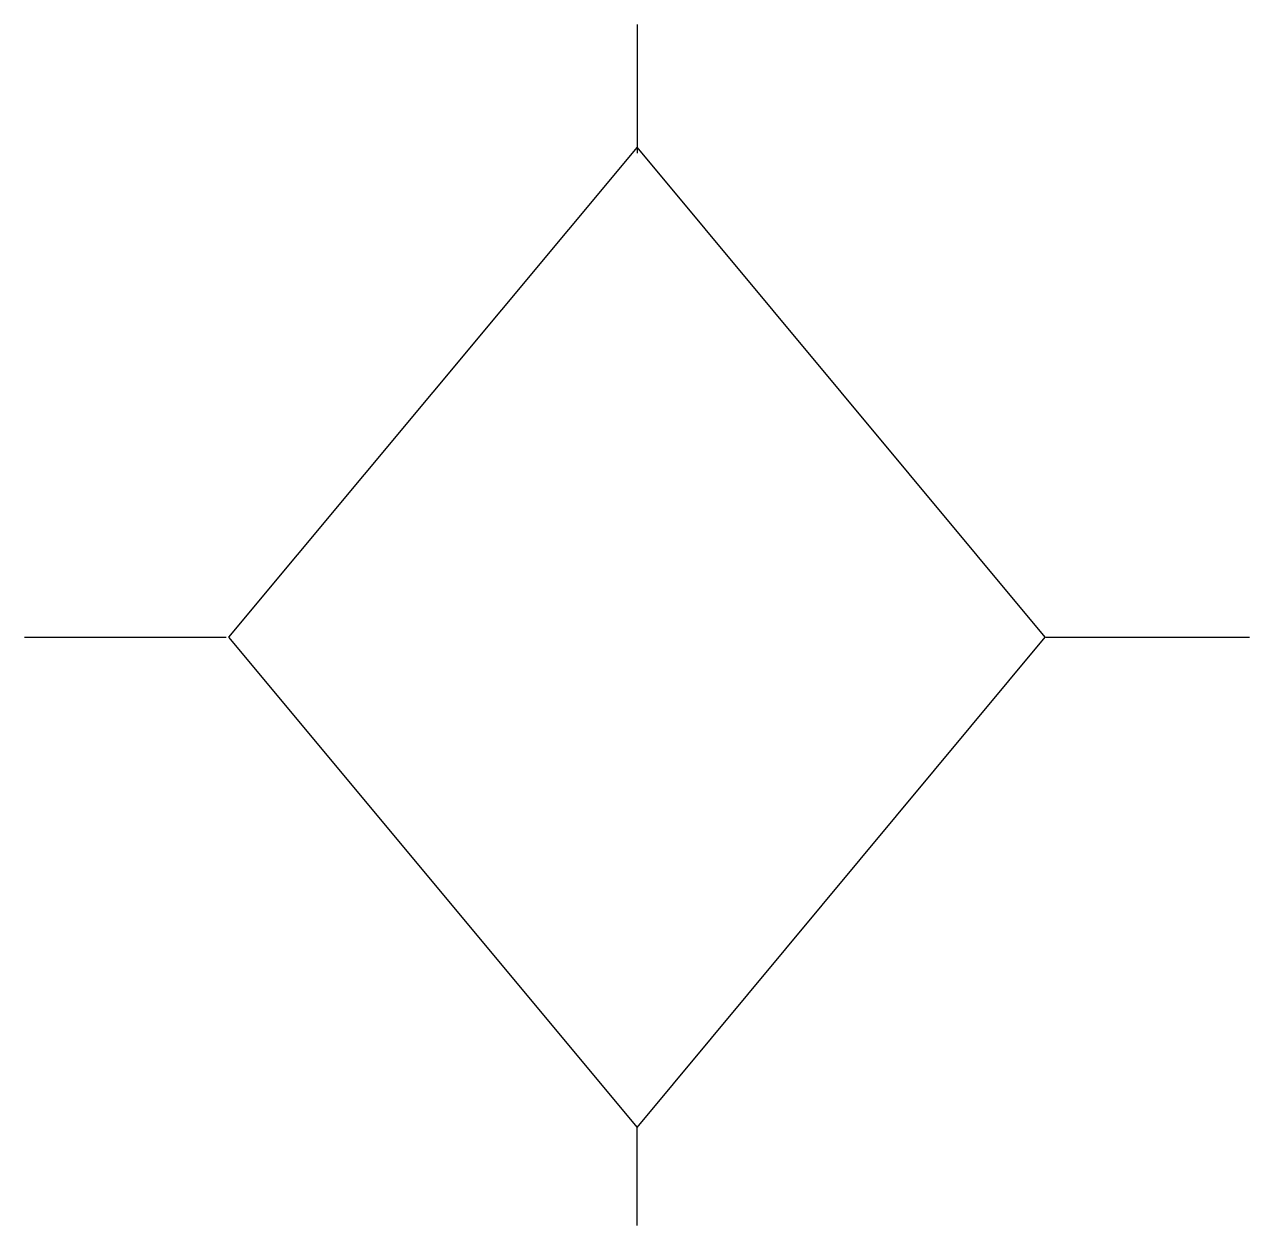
# Model space of a CAD drawing. Extents: x 2.8 to 16, y -2.9 to 10.1.
import ezdxf

# ---------------------------------------------------------------- set-up
doc = ezdxf.new("R2010")
doc.units = 0
doc.layers.add('DEFAULT_255_2_778', color=255, linetype='CONTINUOUS')

msp = doc.modelspace()

# ---------------------------------------------------------------- linework, layer by layer
at = {"layer": 'DEFAULT_255_2_778'}
for p, q in [((9.393, 10.054), (9.393, 8.665)), ((9.393, 8.731), (4.983, 3.44)), ((13.802, 3.44), (9.393, 8.731)), ((9.393, 8.731), (9.393, 8.731)), ((2.778, 3.44), (4.955, 3.44)), ((13.803, 3.44), (16.007, 3.44)), ((4.983, 3.44), (9.393, -1.852)), ((9.393, -1.852), (13.802, 3.44)), ((9.393, -2.91), (9.393, -1.852))]:
    msp.add_line(p, q, dxfattribs=at)

doc.saveas('drawing.dxf')
